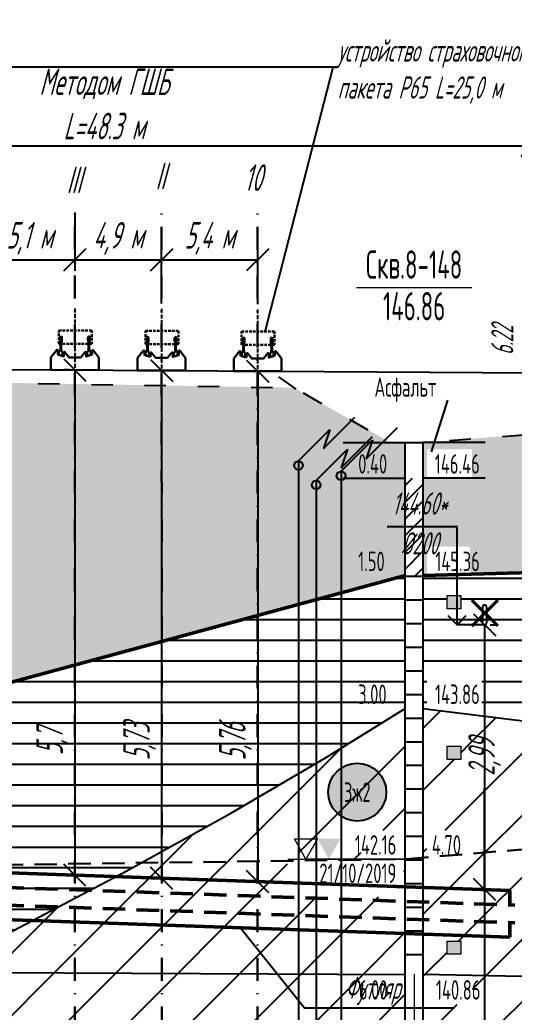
# Model space of a CAD drawing. Header units: metres. Extents: x -34 to 1749, y -3376 to -2956.
# Drawn here: x 1226.1 to 1281.8, y -3164.2 to -3052.2 of the extents above; entities that cross this region are included whole.
import ezdxf
from ezdxf import colors
from ezdxf.entities.mleader import LeaderData, LeaderLine
from ezdxf.enums import TextEntityAlignment as Align
from ezdxf.math import Vec2, Vec3

# ---------------------------------------------------------------- set-up
doc = ezdxf.new("R2010")
doc.units = ezdxf.units.M
doc.header["$LTSCALE"] = 0.2
for name, pattern in [('ACAD_ISO02W100', [15, 12, -3]), ('ACAD_ISO03W100', [30, 12, -18]), ('CONTINUA', [0]), ('DASHDOT', [27, 13, -7, 0, -7]), ('DASHED', [7, 5, -2, 0]), ('HIDDEN2', [4.7625, 3.175, -1.5875]), ('штриховая', [19.05, 12.7, -6.35])]:
    doc.linetypes.add(name, pattern=pattern)
for name, color, linetype in [('PR_RD', 7, 'Continuous'), ('МГТ_Демонтаж сети', 7, 'Continuous'), ('МГТ_ИГ_Геология', 252, 'Continuous'), ('Примыкания', 7, 'Continuous'), ('Проектная земля', 7, 'Continuous'), ('Таблица', 7, 'Continuous'), ('Трубы', 7, 'Continuous'), ('Узлы', 7, 'Continuous'), ('Футляры', 7, 'Continuous'), ('Чёрная земля', 7, 'ACAD_ISO03W100')]:
    doc.layers.add(name, color=color, linetype=linetype)
for name, color, linetype, lineweight in [('МГТ_НВК_В1_СЕТЬ', 160, 'CONTINUA', 60), ('МГТ_НВК_Земля сущ.', 7, 'ACAD_ISO02W100', 25), ('МГТ_НВК_котлованы', 7, 'Continuous', 30), ('МГТ_НВК_рабочий', 171, 'Continuous', 30), ('МГТ_НВК_страх. пакет', 242, 'Continuous', 30)]:
    doc.layers.add(name, color=color, linetype=linetype, lineweight=lineweight)
doc.styles.add('SPDS', font='SPDS', dxfattribs={"width": 0.7, "oblique": 15, "height": 2.5})
doc.styles.get("Standard").update_dxf_attribs({"font": 'SPDS.shx', "width": 0.7, "oblique": 15, "height": 3})
doc.styles.add('Стиль Simplex', font='simplex.shx')
doc.dimstyles.new('ISO-25', dxfattribs={"dimtxt": 2.5, "dimasz": 2.5, "dimexe": 1.25, "dimexo": 0.625, "dimtad": 1, "dimtxsty": 'Standard', "dimcen": 2.5, "dimadec": 0, "dimazin": 0, "dimtfac": 1, "dimtmove": 0, "dimatfit": 3, "dimfxl": 1, "dimarcsym": 0})
pattern_1 = [(225, (-1.154, -2839.8476), (3e-16, -3), [2.1213, -2.1213407]), (315, (-2.654, -2838.3476), (3, 0), [2.1213, -2.1213407]), (45, (-4.154, -2839.8476), (0, 3), [2.1213, -2.1213407]), (135, (-2.654, -2841.3476), (-3, 3e-16), [2.1213, -2.1213407])]
pattern_2 = [(4e-05, (856.2137, -4568.474), (-2e-06, 2.667), [])]
pattern_3 = [(45, (-4.154, -2825.848), (0, 21), [9.8995, -19.79898]), (45, (9.846, -2839.848), (0, 21), [9.8995, -19.79898]), (45, (-4.154, -2839.848), (0, 21), [14.142, -15.55648]), (45, (5.846, -2829.848), (0, 21), [15.556, -14.14248]), (45, (2.846, -2839.848), (0, 21), [19.799, -9.89948]), (45, (-4.154, -2832.848), (0, 21), [19.799, -9.89948])]
pattern_4 = [(0, (-4.244, -2839.8476), (0, 7), [16.33, 0]), (0, (-4.244, -2837.5176), (0, 7), [16.33, 0]), (0, (-4.244, -2835.1776), (0, 7), [16.33, 0])]

# ---------------------------------------------------------------- blocks, each defined once
blk = doc.blocks.new('PR_KV')
at = {"linetype": 'Continuous', "lineweight": 0}
blk.add_hatch(color=252, dxfattribs=at).paths.add_polyline_path([(-0.077, 0.075), (0.077, 0.075), (0.077, -0.075), (-0.077, -0.075)])
at = {"color": 252, "linetype": 'Continuous', "lineweight": 0, "flags": 128}
blk.add_lwpolyline([(-0.077, 0.075), (0.077, 0.075), (0.077, -0.075), (-0.077, -0.075)], close=True, dxfattribs=at)
blk = doc.blocks.new('круг3_-26_2')
at = {"true_color": 0xffffff}
blk.add_hatch(color=7, dxfattribs=at).paths.add_polyline_path([(-0.327, 0, 1), (0.327, 0, 1)])
at = {"color": 7, "lineweight": 25}
blk.add_circle((0, 0), 0.327, dxfattribs=at)
at = {"color": 7, "lineweight": 25, "style": 'Стиль Simplex', "width": 0.590909}
blk.add_text('3ж2', height=0.22, dxfattribs=at).set_placement((0, 0), align=Align.MIDDLE_CENTER)
blk = doc.blocks.new('_ArchTick')
at = {"color": 0, "linetype": 'ByBlock', "const_width": 0.15}
blk.add_lwpolyline([(-0.5, -0.5), (0.5, 0.5)], dxfattribs=at)
blk = doc.blocks.new('*D38')
at = {"layer": 'Defpoints', "color": 0, "transparency": 16777216}
for p in [(1283.92, -3066.39), (1187.32, -3089.34), (1283.92, -3091.99)]:
    blk.add_point(p, dxfattribs=at)
at = {"layer": 'Футляры', "color": 0, "lineweight": -2, "transparency": 16777216}
for p, q in [((1187.32, -3088.72), (1187.32, -3065.14)), ((1283.92, -3091.37), (1283.92, -3065.14)), ((1187.32, -3066.39), (1283.92, -3066.39))]:
    blk.add_line(p, q, dxfattribs=at)
at = {"layer": 'Футляры', "color": 0, "lineweight": -2, "transparency": 16777216, "xscale": 2.5, "yscale": 2.5, "zscale": 2.5, "rotation": 180}
blk.add_blockref('_ArchTick', (1187.32, -3066.39), dxfattribs=at)
at = {"layer": 'Футляры', "color": 0, "lineweight": -2, "transparency": 16777216, "xscale": 2.5, "yscale": 2.5, "zscale": 2.5}
blk.add_blockref('_ArchTick', (1283.92, -3066.39), dxfattribs=at)
at = {"layer": 'Футляры', "color": 0, "lineweight": 30, "transparency": 16777216, "insert": (1235.62, -3061.64), "char_height": 3, "attachment_point": 5}
blk.add_mtext('Методом ГШБ\\PL=48.3 м ', dxfattribs=at)
blk = doc.blocks.new('usl_1')
for p, q in [((2.83, 1.41), (6.36, 4.95)), ((0, 0), (3.54, 3.54)), ((3.54, 3.54), (2.83, 1.41))]:
    blk.add_line(p, q)
blk.add_circle((0, -0.5), 0.5)
blk = doc.blocks.new('Демонтаж_В1')
at = {"layer": 'МГТ_НВК_В1_СЕТЬ', "color": 7, "linetype": 'ByBlock', "lineweight": 40, "ltscale": 0.15}
for points in [[(10858.38, -5529.48), (10858.38, -5533.59)], [(10856.32, -5531.54), (10860.43, -5531.54)]]:
    blk.add_lwpolyline(points, dxfattribs=at)
blk = doc.blocks.new('_OBLIQUE')
at = {"color": 0, "linetype": 'ByBlock', "lineweight": -2}
blk.add_line((0.5, 0.5), (-0.5, -0.5), dxfattribs=at)
blk = doc.blocks.new('*D41')
at = {"layer": 'Defpoints', "color": 0, "transparency": 16777216}
for p in [(1278.51, -3120.43), (1278.51, -3120.43), (1278.51, -3150.31)]:
    blk.add_point(p, dxfattribs=at)
at = {"layer": 'Примыкания', "color": 0, "lineweight": -2, "transparency": 16777216}
for p, q in [((1278.51, -3120.43), (1278.51, -3131.87)), ((1279.13, -3120.43), (1279.76, -3120.43)), ((1278.51, -3150.31), (1278.51, -3138.86)), ((1279.13, -3150.31), (1279.76, -3150.31))]:
    blk.add_line(p, q, dxfattribs=at)
at = {"layer": 'Примыкания', "color": 0, "lineweight": -2, "transparency": 16777216, "xscale": 2.5, "yscale": 2.5, "zscale": 2.5}
for p, rotation in [((1278.51, -3120.43), 90), ((1278.51, -3150.31), 270)]:
    blk.add_blockref('_OBLIQUE', p, dxfattribs=dict(at, rotation=rotation))
at = {"layer": 'Примыкания', "color": 0, "transparency": 16777216, "insert": (1278.51, -3135.37), "char_height": 3, "width": 5.8875, "attachment_point": 5, "rotation": 90}
blk.add_mtext('2,99', dxfattribs=at)
blk = doc.blocks.new('*D64')
at = {"layer": 'Defpoints', "color": 0, "transparency": 16777216}
for p in [(1232.32, -3091.67), (1232.31, -3148.7), (1232.31, -3148.7)]:
    blk.add_point(p, dxfattribs=at)
at = {"layer": 'Примыкания', "color": 0, "lineweight": -2, "transparency": 16777216}
for p, q in [((1231.69, -3091.67), (1231.06, -3091.67)), ((1232.31, -3091.67), (1232.31, -3148.7)), ((1232.94, -3148.7), (1233.56, -3148.7))]:
    blk.add_line(p, q, dxfattribs=at)
at = {"layer": 'Примыкания', "color": 0, "lineweight": -2, "transparency": 16777216, "xscale": 2.5, "yscale": 2.5, "zscale": 2.5}
for p, rotation in [((1232.31, -3091.67), 90), ((1232.31, -3148.7), 270)]:
    blk.add_blockref('_OBLIQUE', p, dxfattribs=dict(at, rotation=rotation))
at = {"layer": 'Примыкания', "color": 0, "transparency": 16777216, "insert": (1229.81, -3133.64), "char_height": 3, "attachment_point": 5, "rotation": 90}
blk.add_mtext('5,7', dxfattribs=at)
blk = doc.blocks.new('*D65')
at = {"layer": 'Defpoints', "color": 0, "transparency": 16777216}
for p in [(1242.12, -3091.73), (1242.09, -3149.04), (1242.09, -3149.04)]:
    blk.add_point(p, dxfattribs=at)
at = {"layer": 'Примыкания', "color": 0, "lineweight": -2, "transparency": 16777216}
for p, q in [((1241.49, -3091.73), (1240.84, -3091.73)), ((1242.09, -3091.73), (1242.09, -3149.04)), ((1242.71, -3149.04), (1243.34, -3149.04))]:
    blk.add_line(p, q, dxfattribs=at)
at = {"layer": 'Примыкания', "color": 0, "lineweight": -2, "transparency": 16777216, "xscale": 2.5, "yscale": 2.5, "zscale": 2.5}
for p, rotation in [((1242.09, -3091.73), 90), ((1242.09, -3149.04), 270)]:
    blk.add_blockref('_OBLIQUE', p, dxfattribs=dict(at, rotation=rotation))
at = {"layer": 'Примыкания', "color": 0, "transparency": 16777216, "insert": (1239.61, -3133.64), "char_height": 3, "attachment_point": 5, "rotation": 90}
blk.add_mtext('5,73', dxfattribs=at)
blk = doc.blocks.new('*D66')
at = {"layer": 'Defpoints', "color": 0, "transparency": 16777216}
for p in [(1252.92, -3091.8), (1252.92, -3149.42), (1252.92, -3149.42)]:
    blk.add_point(p, dxfattribs=at)
at = {"layer": 'Примыкания', "color": 0, "lineweight": -2, "transparency": 16777216}
for p, q in [((1252.92, -3091.8), (1252.92, -3149.42)), ((1253.54, -3091.8), (1254.17, -3091.8)), ((1253.54, -3149.42), (1254.17, -3149.42))]:
    blk.add_line(p, q, dxfattribs=at)
at = {"layer": 'Примыкания', "color": 0, "lineweight": -2, "transparency": 16777216, "xscale": 2.5, "yscale": 2.5, "zscale": 2.5}
for p, rotation in [((1252.92, -3091.8), 90), ((1252.92, -3149.42), 270)]:
    blk.add_blockref('_OBLIQUE', p, dxfattribs=dict(at, rotation=rotation))
at = {"layer": 'Примыкания', "color": 0, "transparency": 16777216, "insert": (1250.41, -3133.64), "char_height": 3, "attachment_point": 5, "rotation": 90}
blk.add_mtext('5,76', dxfattribs=at)
blk = doc.blocks.new('1')
at = {"layer": 'МГТ_НВК_Земля сущ.', "color": 251, "linetype": 'DASHED'}
blk.add_lwpolyline([(546.93, -1637.15), (546.93, -1645.38)], dxfattribs=at)
at = {"layer": 'МГТ_НВК_страх. пакет', "color": 251, "ltscale": 0.5, "extrusion": (0.033937, -0.002565, 0.999421)}
for p, q in [((538.57, -1640.46, 0.02), (538.56, -1640.71, 0.02)), ((538.64, -1640.78, 0.01), (538.59, -1640.76, 0.02)), ((538.76, -1640.29, 0.01), (539.42, -1640.34, -0.01)), ((538.76, -1640.29, 0.01), (539.42, -1640.34, -0.01)), ((539.57, -1640.78, -0.02), (539.59, -1640.51, -0.02)), ((538.83, -1641.58, -0.02), (538.86, -1641.13, 0.02)), ((539.21, -1641.6, -0.04), (539.24, -1641.15, -0.01)), ((537.94, -1642.17, 0), (537.92, -1642.39)), ((537.94, -1642.17, 0), (537.94, -1642.05, 0)), ((538.54, -1641.91, -0.03), (537.99, -1642.01, 0)), ((539.47, -1641.99, -0.05), (539.94, -1642.14, -0.07)), ((539.97, -1642.34, -0.07), (539.95, -1642.52, -0.07)), ((539.97, -1642.32, -0.07), (539.97, -1642.19, -0.07)), ((539.97, -1642.34, -0.07), (539.97, -1642.23, -0.07))]:
    blk.add_line(p, q, dxfattribs=at)
at = {"layer": 'МГТ_НВК_страх. пакет', "color": 251, "ltscale": 0.5, "extrusion": (0.033934, -0.002597, 0.999421)}
for p, q in [((539.07, -1640.31), (539.4, -1640.34, -0.01)), ((539.95, -1642.52, -0.07), (537.92, -1642.39, 0))]:
    blk.add_line(p, q, dxfattribs=at)
at = {"layer": 'МГТ_НВК_страх. пакет', "color": 251, "ltscale": 0.5, "extrusion": (-0.033937, -0.002565, 0.999421)}
for p, q in [((554.29, -1640.78, -0.02), (554.28, -1640.51, -0.02)), ((555.11, -1640.29, 0.01), (554.44, -1640.34, -0.01)), ((555.23, -1640.78, 0.01), (555.28, -1640.76, 0.02)), ((555.29, -1640.46, 0.02), (555.31, -1640.71, 0.02)), ((554.33, -1640.82, -0.02), (554.33, -1640.82, -0.02)), ((554.66, -1641.6, -0.04), (554.63, -1641.15, -0.01)), ((555.03, -1641.58, -0.02), (555, -1641.13, 0.02)), ((553.9, -1642.32, -0.07), (553.89, -1642.19, -0.07)), ((553.9, -1642.34, -0.07), (553.89, -1642.23, -0.07)), ((553.9, -1642.34, -0.07), (553.91, -1642.52, -0.07)), ((553.91, -1642.52, -0.07), (555.94, -1642.39, 0)), ((554.39, -1641.99, -0.05), (553.93, -1642.14, -0.07)), ((555.33, -1641.91, -0.03), (555.87, -1642.01, 0)), ((555.93, -1642.17, 0), (555.92, -1642.05, 0)), ((555.93, -1642.17, 0), (555.94, -1642.39))]:
    blk.add_line(p, q, dxfattribs=at)
at = {"layer": 'МГТ_НВК_страх. пакет', "color": 251, "ltscale": 0.5}
blk.add_line((540.63, -1642.06), (540.63, -1642.56), dxfattribs=at)
at = {"layer": 'МГТ_НВК_страх. пакет', "color": 251, "linetype": 'HIDDEN2', "lineweight": 30, "elevation": 0}
blk.add_lwpolyline([(537.88, -1639.63), (556.38, -1639.63), (556.38, -1641.13), (537.88, -1641.13)], close=True, dxfattribs=at)
at = {"layer": 'МГТ_НВК_страх. пакет', "color": 251, "ltscale": 0.5}
for points in [[(540.63, -1642.56), (537.23, -1642.34), (537.23, -1641.84), (536.73, -1641.84), (533.43, -1642.68)], [(556.63, -1641.85), (557.13, -1641.85), (560.43, -1642.69), (560.43, -1644.1), (533.43, -1644.09), (533.43, -1642.68)], [(541.13, -1642.06), (543.63, -1642.68), (550.23, -1642.68), (552.73, -1642.06), (553.23, -1642.07), (553.23, -1642.57), (556.63, -1642.35), (556.63, -1641.85)], [(540.77, -1642.06), (541.13, -1642.06), (540.63, -1642.06)]]:
    blk.add_lwpolyline(points, dxfattribs=at)
at = {"layer": 'МГТ_НВК_страх. пакет', "color": 251, "ltscale": 0.5, "extrusion": (0.033937, -0.002565, 0.999421)}
for centre, radius, start, end in [((-1595.46, -660.33, 22.5), 0.0417, 90.9982, 170.0388), ((-1595.2, -660.46, 22.5), 0.176, 1.2499, 91.9282), ((-1595.19, -661.13, 22.5), 0.174, 274.638, 2.363), ((-1596.29, -660.26, 22.46), 0.376, 196.1273, 268.5232), ((-1595.86, -660.26, 22.49), 0.365, 271.8259, 341.9758), ((-1596.27, -661.41, 22.47), 0.404, 93.5974, 164.4611), ((-1595.92, -661.47, 22.5), 0.47, 24.5026, 80.5834), ((-1595.45, -661.26, 22.5), 0.0423, 190.6804, 272.757), ((-1596.85, -659.84, 22.47), 0.0547, 8.1282, 82.8423), ((-1596.83, -661.76, 22.47), 0.055, 272.0476, 345.5863)]:
    blk.add_arc(centre, radius, start, end, dxfattribs=at)
at = {"layer": 'МГТ_НВК_страх. пакет', "color": 251, "ltscale": 0.5, "extrusion": (-0.033937, -0.002565, 0.999421)}
for centre, radius, start, end in [((1677.63, 428.99, -14.62), 0.174, 177.637, 265.362), ((1677.64, 429.66, -14.62), 0.176, 88.0718, 178.7501), ((1677.9, 429.79, -14.62), 0.0417, 9.9612, 89.0018), ((1677.89, 428.86, -14.62), 0.0423, 267.243, 349.3196), ((1678.29, 428.74, -14.62), 0.374, 91.3439, 163.5701), ((1678.71, 428.71, -14.65), 0.404, 15.5389, 86.4026), ((1678.3, 429.86, -14.63), 0.365, 198.0242, 268.1741), ((1678.73, 429.87, -14.67), 0.376, 271.4768, 343.8727), ((1679.27, 428.36, -14.65), 0.055, 194.4137, 267.9524), ((1679.28, 430.29, -14.65), 0.0547, 97.1577, 171.8718)]:
    blk.add_arc(centre, radius, start, end, dxfattribs=at)
blk = doc.blocks.new('*D69')
at = {"layer": 'Defpoints', "color": 0, "transparency": 16777216}
for p in [(1222.12, -3073.28), (1232.31, -3073.28), (1232.31, -3079.25)]:
    blk.add_point(p, dxfattribs=at)
at = {"layer": 'Примыкания', "color": 0, "lineweight": -2, "transparency": 16777216}
for p, q in [((1222.12, -3073.9), (1222.12, -3080.5)), ((1232.31, -3073.91), (1232.31, -3080.5)), ((1222.12, -3079.25), (1232.31, -3079.25))]:
    blk.add_line(p, q, dxfattribs=at)
at = {"layer": 'Примыкания', "color": 0, "lineweight": -2, "transparency": 16777216, "xscale": 2.5, "yscale": 2.5, "zscale": 2.5, "rotation": 180}
blk.add_blockref('_OBLIQUE', (1222.12, -3079.25), dxfattribs=at)
at = {"layer": 'Примыкания', "color": 0, "lineweight": -2, "transparency": 16777216, "xscale": 2.5, "yscale": 2.5, "zscale": 2.5}
blk.add_blockref('_OBLIQUE', (1232.31, -3079.25), dxfattribs=at)
at = {"layer": 'Примыкания', "color": 0, "transparency": 16777216, "insert": (1227.22, -3076.82), "char_height": 3, "attachment_point": 5}
blk.add_mtext('5,1 м', dxfattribs=at)
blk = doc.blocks.new('*D70')
at = {"layer": 'Defpoints', "color": 0, "transparency": 16777216}
for p in [(1232.31, -3073.28), (1242.09, -3079.25), (1242.09, -3084.79)]:
    blk.add_point(p, dxfattribs=at)
at = {"layer": 'Примыкания', "color": 0, "lineweight": -2, "transparency": 16777216}
for p, q in [((1232.31, -3073.91), (1232.31, -3080.5)), ((1242.09, -3084.16), (1242.09, -3078)), ((1232.31, -3079.25), (1242.09, -3079.25))]:
    blk.add_line(p, q, dxfattribs=at)
at = {"layer": 'Примыкания', "color": 0, "lineweight": -2, "transparency": 16777216, "xscale": 2.5, "yscale": 2.5, "zscale": 2.5, "rotation": 180}
blk.add_blockref('_OBLIQUE', (1232.31, -3079.25), dxfattribs=at)
at = {"layer": 'Примыкания', "color": 0, "lineweight": -2, "transparency": 16777216, "xscale": 2.5, "yscale": 2.5, "zscale": 2.5}
blk.add_blockref('_OBLIQUE', (1242.09, -3079.25), dxfattribs=at)
at = {"layer": 'Примыкания', "color": 0, "transparency": 16777216, "insert": (1237.2, -3076.82), "char_height": 3, "attachment_point": 5}
blk.add_mtext('4,9 м', dxfattribs=at)
blk = doc.blocks.new('*D71')
at = {"layer": 'Defpoints', "color": 0, "transparency": 16777216}
for p in [(1252.92, -3079.25), (1242.09, -3084.79), (1252.92, -3084.85)]:
    blk.add_point(p, dxfattribs=at)
at = {"layer": 'Примыкания', "color": 0, "lineweight": -2, "transparency": 16777216}
for p, q in [((1242.09, -3084.16), (1242.09, -3078)), ((1252.92, -3084.23), (1252.92, -3078)), ((1242.09, -3079.25), (1252.92, -3079.25))]:
    blk.add_line(p, q, dxfattribs=at)
at = {"layer": 'Примыкания', "color": 0, "lineweight": -2, "transparency": 16777216, "xscale": 2.5, "yscale": 2.5, "zscale": 2.5, "rotation": 180}
blk.add_blockref('_OBLIQUE', (1242.09, -3079.25), dxfattribs=at)
at = {"layer": 'Примыкания', "color": 0, "lineweight": -2, "transparency": 16777216, "xscale": 2.5, "yscale": 2.5, "zscale": 2.5}
blk.add_blockref('_OBLIQUE', (1252.92, -3079.25), dxfattribs=at)
at = {"layer": 'Примыкания', "color": 0, "transparency": 16777216, "insert": (1247.5, -3076.82), "char_height": 3, "attachment_point": 5}
blk.add_mtext('5,4 м', dxfattribs=at)
blk = doc.blocks.new('_None')

msp = doc.modelspace()

# ---------------------------------------------------------------- hatches: boundary and pattern name
at = {"layer": 'МГТ_ИГ_Геология'}
h = msp.add_hatch(dxfattribs=at)
h.set_pattern_fill('GR24', color=256, scale=10, style=0, pattern_type=2)
h.set_pattern_definition(pattern_1)
h.paths.add_polyline_path([(1269.558, -3099.874), (1267.93, -3099.874), (1257.264, -3093.811), (1256.493, -3093.663), (1233.421, -3093.269), (1213.953, -3092.957), (1208.337, -3092.826), (1207.68, -3092.671), (1195.604, -3091.422), (1188.252, -3095.485), (1187.318, -3095.595), (1185.31, -3095.832), (1179.102, -3095.954), (1174.596, -3096.055), (1172.574, -3095.79), (1142.861, -3094.781), (1142.208, -3094.901), (1140.585, -3094.85), (1120.595, -3094.332), (1117.683, -3094.253), (1094.517, -3093.231), (1093.7, -3093.208), (1090.817, -3093.033), (1063.074, -3092.657), (1063.028, -3092.652), (1063.023, -3092.652), (1062.995, -3092.65), (1055.675, -3092), (1053.279, -3091.787), (1047.388, -3088.884), (1041.216, -3086.317), (989.223, -3085.661), (986.686, -3085.922), (986.686, -3102.963), (1018.486, -3104.165), (1035.591, -3107.832), (1054.469, -3111.707), (1074.548, -3115.621), (1095.254, -3119.407), (1116.014, -3122.898), (1136.253, -3125.926), (1155.398, -3128.322), (1172.875, -3129.921), (1217.155, -3129.087), (1269.558, -3114.874)])
h.paths.add_polyline_path([(1162.035, -3113.484, -1), (1155.489, -3113.484, -1)], flags=16)
h.paths.add_polyline_path([(990.905, -3097.519), (989.475, -3097.519), (990.175, -3096.089)], flags=16)
h.paths.add_polyline_path([(1156.695, -3115.134), (1160.829, -3115.134), (1160.829, -3111.834), (1156.695, -3111.834)], flags=8)
h.paths.add_polyline_path([(1168.466, -3116.616), (1173.361, -3116.616), (1173.361, -3110.616), (1168.466, -3110.616)], flags=24)
h.paths.add_polyline_path([(1261.88, -3114.924), (1269.108, -3114.924), (1269.108, -3111.624), (1261.88, -3111.624)], flags=24)
h.paths.add_polyline_path([(1261.88, -3103.924), (1269.108, -3103.924), (1269.108, -3100.624), (1261.88, -3100.624)], flags=24)
h.paths.add_polyline_path([(987.136, -3103.075), (991.951, -3103.075), (991.951, -3099.775), (987.136, -3099.775)], flags=25)
h.paths.add_polyline_path([(987.136, -3086.475), (992.26, -3086.475), (992.26, -3083.175), (987.136, -3083.175)], flags=9)
h.paths.add_polyline_path([(1157.891, -3120.931), (1171.334, -3120.931), (1171.334, -3126.226), (1157.891, -3126.226)], flags=16)
h.paths.add_polyline_path([(1160.093, -3125.327), (1167.643, -3125.327), (1168.688, -3121.426), (1161.138, -3121.426)], flags=8)
h = msp.add_hatch(dxfattribs=at)
h.set_pattern_fill('GR24', color=256, scale=10, style=0, pattern_type=2)
h.set_pattern_definition(pattern_1)
h.paths.add_polyline_path([(1359.609, -3096.308), (1353.343, -3095.237), (1334.853, -3093.895), (1332.063, -3093.672), (1327.131, -3094.012), (1319.763, -3095.25), (1307.284, -3096.141), (1298.089, -3097.301), (1295.055, -3097.825), (1293.331, -3098.165), (1290.867, -3098.222), (1288.08, -3098.554), (1271.558, -3099.864), (1271.558, -3114.874), (1359.609, -3112.479)])
edge = h.paths.add_edge_path(flags=16)
edge.add_arc((1318.652, -3102.499), 3.273, 0, 360)
h.paths.add_polyline_path([(1410.12, -3092.879), (1404.581, -3092.879), (1400.478, -3093.508), (1383.849, -3096.564), (1379.03, -3098.238), (1367.488, -3097.655), (1366.457, -3097.479), (1361.609, -3097.479), (1361.609, -3112.479), (1410.12, -3103.879)])
edge = h.paths.add_edge_path(flags=16)
edge.add_arc((1382.474, -3102.282), 0.66, 0, 360)
h.paths.add_polyline_path([(1365.828, -3106.973), (1364.398, -3106.973), (1365.098, -3105.543)], flags=16)
h.paths.add_polyline_path([(1474.564, -3098.98), (1474.564, -3088.98), (1474.12, -3088.98), (1466.691, -3089.349), (1458.962, -3090.242), (1457.843, -3090.66), (1452.908, -3091.741), (1452.609, -3092.691), (1440.827, -3091.946), (1431.164, -3091.829), (1426.402, -3091.795), (1421.12, -3092.01), (1418.769, -3092.107), (1418.162, -3091.879), (1412.12, -3091.879), (1412.12, -3103.879), (1424.943, -3104.721)])
edge = h.paths.add_edge_path(flags=16)
edge.add_arc((1439.805, -3097.649), 0.724, 0, 360)
h.paths.add_polyline_path([(1416.34, -3099.373), (1414.91, -3099.373), (1415.61, -3097.943)], flags=16)
h.paths.add_polyline_path([(1324.168, -3105.481), (1329.063, -3105.481), (1329.063, -3099.481), (1324.168, -3099.481)], flags=16)
h.paths.add_polyline_path([(1352.055, -3112.529), (1359.159, -3112.529), (1359.159, -3109.229), (1352.055, -3109.229)], flags=16)
h.paths.add_polyline_path([(1351.807, -3097.529), (1359.159, -3097.529), (1359.159, -3094.229), (1351.807, -3094.229)], flags=16)
h.paths.add_polyline_path([(1272.008, -3114.924), (1276.823, -3114.924), (1276.823, -3111.624), (1272.008, -3111.624)])
h.paths.add_polyline_path([(1272.008, -3103.924), (1277.07, -3103.924), (1277.07, -3100.624), (1272.008, -3100.624)], flags=16)
h.paths.add_polyline_path([(1402.318, -3103.929), (1408.607, -3103.929), (1408.607, -3100.629), (1402.318, -3100.629)], flags=16)
h.paths.add_polyline_path([(1362.059, -3112.529), (1366.874, -3112.529), (1366.874, -3109.229), (1362.059, -3109.229)])
h.paths.add_polyline_path([(1437.739, -3099.299), (1437.739, -3095.999)], flags=16)
h.paths.add_polyline_path([(1446.871, -3101.649), (1451.766, -3101.649), (1451.766, -3095.649), (1446.871, -3095.649)], flags=16)
h.paths.add_polyline_path([(1466.823, -3099.03), (1471.776, -3099.03), (1471.776, -3095.73), (1466.823, -3095.73)], flags=16)
h.paths.add_polyline_path([(1466.823, -3090.03), (1474.114, -3090.03), (1474.114, -3086.73), (1466.823, -3086.73)])
h.paths.add_polyline_path([(1412.57, -3103.929), (1417.385, -3103.929), (1417.385, -3100.629), (1412.57, -3100.629)], flags=17)
h.paths.add_polyline_path([(1412.57, -3092.929), (1417.385, -3092.929), (1417.385, -3089.629), (1412.57, -3089.629)], flags=16)
h.paths.add_polyline_path([(1336.002, -3100.956), (1349.444, -3100.956), (1349.444, -3106.25), (1336.002, -3106.25)], flags=16)
h.paths.add_polyline_path([(1338.203, -3105.352), (1339.249, -3101.451)], flags=0)
h = msp.add_hatch(dxfattribs=at)
h.set_pattern_fill('CONSIST', color=256, scale=0.42, style=0, pattern_type=2)
h.set_pattern_definition([(45, (856.2137, -4568.474), (-0.9429269, 0.9429269), [])])
h.paths.add_polyline_path([(1269.558, -3103.874), (1271.558, -3103.874), (1271.558, -3114.874), (1269.558, -3114.874)])
h = msp.add_hatch(dxfattribs=at)
h.set_pattern_fill('GR07', color=256, scale=10, style=0, pattern_type=2)
h.set_pattern_definition(pattern_4)
edge = h.paths.add_edge_path()
edge.add_line((1474.564, -3107.98), (1461.707, -3107.135))
edge.add_arc((1460.579, -3104.063), 3.273, 242.33057, 290.15457, ccw=False)
edge.add_line((1459.059, -3106.961), (1412.12, -3103.879))
edge.add_line((1412.12, -3103.879), (1412.12, -3135.879))
edge.add_line((1412.12, -3135.879), (1420.444, -3135.83))
edge.add_line((1420.444, -3135.83), (1427.156, -3135.76))
edge.add_line((1427.156, -3135.76), (1432.988, -3135.634))
edge.add_line((1432.988, -3135.634), (1438.672, -3135.419))
edge.add_line((1438.672, -3135.419), (1444.94, -3135.08))
edge.add_line((1444.94, -3135.08), (1452.524, -3134.583))
edge.add_line((1452.524, -3134.583), (1462.154, -3133.894))
edge.add_line((1462.154, -3133.894), (1474.564, -3132.98))
edge.add_line((1474.564, -3132.98), (1474.564, -3107.98))
edge = h.paths.add_edge_path(flags=16)
edge.add_arc((1449.319, -3121.034), 0.214, 0, 360)
h.paths.add_polyline_path([(1416.39, -3130.129), (1416.39, -3131.629), (1414.85, -3131.629), (1414.85, -3130.129)], flags=16)
h.paths.add_polyline_path([(1416.39, -3115.629), (1414.85, -3115.629), (1414.85, -3114.129), (1416.39, -3114.129)], flags=16)
h.paths.add_polyline_path([(1410.12, -3103.879), (1361.609, -3112.479), (1361.609, -3139.479), (1370.446, -3139.025), (1377.354, -3138.656), (1382.901, -3138.33), (1387.656, -3138.006), (1392.187, -3137.641), (1397.062, -3137.193), (1402.85, -3136.62), (1410.12, -3135.879)])
edge = h.paths.add_edge_path(flags=16)
edge.add_arc((1385.741, -3122.518), 0.602, 0, 360)
h.paths.add_polyline_path([(1365.879, -3120.229), (1364.339, -3120.229), (1364.339, -3118.729), (1365.879, -3118.729)], flags=16)
h.paths.add_polyline_path([(1359.609, -3112.479), (1271.558, -3114.874), (1271.558, -3129.874), (1286.164, -3131.677), (1299.088, -3133.257), (1310.657, -3134.64), (1321.197, -3135.85), (1331.036, -3136.914), (1340.5, -3137.857), (1347.867, -3138.519), (1347.109, -3137.179), (1349.709, -3137.179), (1348.899, -3138.612), (1349.915, -3138.703), (1359.609, -3139.479), (1359.609, -3139.479)])
edge = h.paths.add_edge_path(flags=16)
edge.add_arc((1323.826, -3127.217), 3.273, 0, 360)
h.paths.add_polyline_path([(1275.828, -3118.624), (1274.288, -3118.624), (1274.288, -3117.124), (1275.828, -3117.124)], flags=16)
h.paths.add_polyline_path([(1466.823, -3133.03), (1474.114, -3133.03), (1474.114, -3129.73), (1466.823, -3129.73)], flags=16)
h.paths.add_polyline_path([(1412.57, -3135.929), (1417.987, -3135.929), (1417.987, -3132.629), (1412.57, -3132.629)])
h.paths.add_polyline_path([(1396.335, -3140.15), (1409.958, -3140.15), (1409.958, -3135.121), (1396.335, -3135.121)])
h.paths.add_polyline_path([(1402.318, -3135.929), (1409.67, -3135.929), (1409.67, -3132.629), (1402.318, -3132.629)], flags=16)
h.paths.add_polyline_path([(1362.059, -3112.529), (1366.874, -3112.529), (1366.874, -3109.229), (1362.059, -3109.229)], flags=16)
h.paths.add_polyline_path([(1362.059, -3139.529), (1367.121, -3139.529), (1367.121, -3136.229), (1362.059, -3136.229)])
h.paths.add_polyline_path([(1321.79, -3128.867), (1325.861, -3128.867), (1325.861, -3125.567), (1321.79, -3125.567)], flags=0)
h.paths.add_polyline_path([(1351.807, -3139.529), (1359.159, -3139.529), (1359.159, -3136.229), (1351.807, -3136.229)])
h.paths.add_polyline_path([(1272.008, -3129.924), (1278.198, -3129.924), (1278.198, -3126.624), (1272.008, -3126.624)], flags=16)
h.paths.add_polyline_path([(1381.036, -3124.475), (1394.478, -3124.475), (1394.478, -3129.769), (1381.036, -3129.769)], flags=16)
h.paths.add_polyline_path([(1383.199, -3128.822), (1390.879, -3128.822), (1391.911, -3124.97), (1384.231, -3124.97)], flags=8)
h = msp.add_hatch(dxfattribs=at)
h.set_pattern_fill('GR07', color=256, scale=10, style=0, pattern_type=2)
h.set_pattern_definition(pattern_4)
h.paths.add_polyline_path([(1225.374, -3154.921), (1238.11, -3148.246), (1249.955, -3141.674), (1260.555, -3135.464), (1269.558, -3129.874), (1269.558, -3114.874), (1172.574, -3141.179), (1109.599, -3134.989), (1073.232, -3136.497), (1070.092, -3141.358), (1067.017, -3146.127), (1063.738, -3150.721), (1059.983, -3155.055), (1055.479, -3159.047), (1049.956, -3162.611), (1043.142, -3165.665), (1034.765, -3168.126), (1172.576, -3177.475), (1185.347, -3172.976), (1198.639, -3167.545), (1212.1, -3161.44)])
h.paths.add_polyline_path([(1163.214, -3158.397, -1), (1156.668, -3158.397, -1)], flags=16)
h.paths.add_polyline_path([(1157.906, -3160.047), (1161.977, -3160.047), (1161.977, -3156.747), (1157.906, -3156.747)], flags=8)
h.paths.add_polyline_path([(1171.411, -3160.619), (1176.078, -3160.619), (1176.078, -3154.619), (1171.411, -3154.619)], flags=24)
h.paths.add_polyline_path([(1261.88, -3129.924), (1269.108, -3129.924), (1269.108, -3126.624), (1261.88, -3126.624)], flags=24)
h.paths.add_polyline_path([(1134.1, -3156.663), (1147.542, -3156.663), (1147.542, -3161.958), (1134.1, -3161.958)], flags=16)
h.paths.add_polyline_path([(1136.263, -3161.01), (1143.943, -3161.01), (1144.975, -3157.158), (1137.295, -3157.158)], flags=8)
h = msp.add_hatch(dxfattribs=at)
h.set_pattern_fill('CONSIST', color=256, scale=0.84, angle=-44.99996, style=0, pattern_type=2)
h.set_pattern_definition(pattern_2)
h.paths.add_polyline_path([(1269.558, -3114.874), (1271.558, -3114.874), (1271.558, -3129.874), (1269.558, -3129.874)])
h = msp.add_hatch(dxfattribs=at)
h.set_pattern_fill('GR38', color=256, scale=10, style=0, pattern_type=2)
h.set_pattern_definition(pattern_3)
h.paths.add_polyline_path([(1314.195, -3144.841), (1306.956, -3140.471), (1300.404, -3136.359), (1294.569, -3132.705), (1286.164, -3131.677), (1271.558, -3129.874), (1271.558, -3159.874), (1352.05, -3161.535), (1349.399, -3160.853), (1339.722, -3157.474), (1330.608, -3153.545), (1322.089, -3149.266)])
edge = h.paths.add_edge_path(flags=16)
edge.add_arc((1297.368, -3149.189), 0.271, 0, 360)
h.paths.add_polyline_path([(1275.828, -3156.124), (1275.828, -3157.624), (1274.288, -3157.624), (1274.288, -3156.124)], flags=16)
h.paths.add_polyline_path([(1275.828, -3135.624), (1274.288, -3135.624), (1274.288, -3134.124), (1275.828, -3134.124)], flags=16)
h.paths.add_polyline_path([(1269.558, -3129.874), (1260.555, -3135.464), (1249.955, -3141.674), (1238.11, -3148.246), (1225.374, -3154.921), (1215.661, -3159.691), (1269.558, -3159.953)])
edge = h.paths.add_edge_path(flags=16)
edge.add_arc((1246.539, -3150.763), 0.373, 0, 360)
h.paths.add_polyline_path([(1272.008, -3146.924), (1277.07, -3146.924), (1277.07, -3143.624), (1272.008, -3143.624)], flags=16)
h.paths.add_polyline_path([(1256.268, -3151.145), (1269.396, -3151.145), (1269.396, -3146.117), (1256.268, -3146.117)], flags=16)
h.paths.add_polyline_path([(1262.127, -3146.924), (1269.108, -3146.924), (1269.108, -3143.624), (1262.127, -3143.624)], flags=16)
h.paths.add_polyline_path([(1283.376, -3151.648), (1296.818, -3151.648), (1296.818, -3156.942), (1283.376, -3156.942)], flags=16)
h.paths.add_polyline_path([(1285.55, -3156.098), (1293.163, -3156.098), (1294.223, -3152.143), (1286.61, -3152.143)], flags=8)
h = msp.add_hatch(dxfattribs=at)
h.set_pattern_fill('CONSIST', color=256, scale=0.84, angle=-44.99996, style=0, pattern_type=2)
h.set_pattern_definition(pattern_2)
h.paths.add_polyline_path([(1269.558, -3129.874), (1271.558, -3129.874), (1271.558, -3159.874), (1269.558, -3159.874)])
at = {"layer": 'МГТ_ИГ_Геология', "true_color": 0x0000ff}
msp.add_hatch(color=5, dxfattribs=at).paths.add_polyline_path([(1260.958, -3146.874), (1259.658, -3144.574), (1262.258, -3144.574)])
at = {"layer": 'МГТ_ИГ_Геология'}
h = msp.add_hatch(dxfattribs=at)
h.set_pattern_fill('GR38', color=256, scale=10, style=0, pattern_type=2)
h.set_pattern_definition(pattern_3)
h.paths.add_polyline_path([(1269.558, -3159.953), (1215.661, -3159.691), (1212.1, -3161.44), (1198.639, -3167.545), (1185.347, -3172.976), (1172.576, -3177.475), (1018.49, -3167.021), (986.686, -3166.056), (986.686, -3197.363), (986.973, -3197.308), (987.017, -3197.285), (986.686, -3197.365), (986.686, -3197.963), (986.935, -3197.916), (987.017, -3197.875), (986.686, -3197.967), (986.686, -3198.933), (1213.139, -3200.635), (1243.488, -3197.661, -0.5450264), (1248.975, -3197.27), (1269.558, -3195.874)])
h.paths.add_polyline_path([(1086.348, -3186.233, -1), (1092.894, -3186.233, -1)], flags=16)
h.paths.add_polyline_path([(1235.854, -3180.18, -1), (1242.4, -3180.18, -1)], flags=16)
h.paths.add_polyline_path([(990.956, -3182.775), (989.416, -3182.775), (989.416, -3181.275), (990.956, -3181.275)], flags=16)
h.paths.add_polyline_path([(1087.338, -3187.883), (1091.904, -3187.883), (1091.904, -3184.583), (1087.338, -3184.583)], flags=8)
h.paths.add_polyline_path([(1236.843, -3181.83), (1241.41, -3181.83), (1241.41, -3178.53), (1236.843, -3178.53)], flags=8)
h.paths.add_polyline_path([(1261.88, -3195.924), (1269.108, -3195.924), (1269.108, -3192.624), (1261.88, -3192.624)], flags=24)
h.paths.add_polyline_path([(1261.958, -3163.292), (1269.187, -3163.292), (1269.187, -3159.992), (1261.958, -3159.992)], flags=24)
h.paths.add_polyline_path([(1116.887, -3184.853), (1130.329, -3184.853), (1130.329, -3190.148), (1116.887, -3190.148)], flags=16)
h.paths.add_polyline_path([(1119.089, -3189.249), (1126.683, -3189.249), (1127.728, -3185.348), (1120.134, -3185.348)], flags=8)
h = msp.add_hatch(dxfattribs=at)
h.set_pattern_fill('GR38', color=256, scale=10, style=0, pattern_type=2)
h.set_pattern_definition(pattern_3)
h.paths.add_polyline_path([(1402.775, -3190.826), (1396.133, -3187.201), (1390.024, -3183.184), (1384.281, -3178.954), (1378.736, -3174.689), (1373.222, -3170.569), (1367.569, -3166.773), (1361.609, -3163.479), (1361.609, -3196.586), (1410.12, -3201.772), (1410.12, -3193.879)])
edge = h.paths.add_edge_path(flags=16)
edge.add_arc((1378.059, -3188.479), 0.642, 0, 360)
h.paths.add_polyline_path([(1365.879, -3183.229), (1364.339, -3183.229), (1364.339, -3181.729), (1365.879, -3181.729)], flags=16)
h.paths.add_polyline_path([(1359.609, -3163.479), (1352.05, -3161.535), (1271.558, -3159.874), (1271.558, -3195.874), (1288.392, -3196.993), (1309.546, -3199.114), (1359.609, -3196.531)])
edge = h.paths.add_edge_path(flags=16)
edge.add_arc((1320.073, -3181.974), 3.273, 0, 360)
h.paths.add_polyline_path([(1275.828, -3178.624), (1274.288, -3178.624), (1274.288, -3177.124), (1275.828, -3177.124)], flags=16)
h.paths.add_polyline_path([(1275.828, -3191.124), (1275.828, -3192.624), (1274.288, -3192.624), (1274.288, -3191.124)], flags=16)
h.paths.add_polyline_path([(1317.79, -3183.624), (1322.356, -3183.624), (1322.356, -3180.324), (1317.79, -3180.324)], flags=0)
h.paths.add_polyline_path([(1351.807, -3165.945), (1359.159, -3165.945), (1359.159, -3162.645), (1351.807, -3162.645)], flags=16)
h.paths.add_polyline_path([(1272.008, -3195.924), (1277.07, -3195.924), (1277.07, -3192.624), (1272.008, -3192.624)], flags=17)
h.paths.add_polyline_path([(1272.087, -3163.292), (1277.149, -3163.292), (1277.149, -3159.992), (1272.087, -3159.992)], flags=16)
h.paths.add_polyline_path([(1380.272, -3190.852), (1393.714, -3190.852), (1393.714, -3196.147), (1380.272, -3196.147)], flags=16)
h.paths.add_polyline_path([(1382.473, -3195.248), (1390.067, -3195.248), (1391.112, -3191.347), (1383.519, -3191.347)], flags=8)
h.paths.add_polyline_path([(1291.272, -3179.836), (1304.714, -3179.836), (1304.714, -3185.131), (1291.272, -3185.131)], flags=16)
h.paths.add_polyline_path([(1293.474, -3184.232), (1301.067, -3184.232), (1302.113, -3180.331), (1294.519, -3180.331)], flags=8)

# ---------------------------------------------------------------- linework, layer by layer
at = {"layer": 'МГТ_ИГ_Геология', "linetype": 'Continuous', "lineweight": 0}
for p, q in [((1264.058, -3082.374), (1277.058, -3082.374)), ((1270.558, -3159.874), (1270.558, -3195.874))]:
    msp.add_line(p, q, dxfattribs=at)
at = {"layer": 'МГТ_ИГ_Геология', "linetype": 'Continuous', "lineweight": 25}
for p, q in [((1262.558, -3099.874), (1269.558, -3099.874)), ((1278.558, -3099.874), (1271.558, -3099.874)), ((1262.558, -3103.874), (1269.558, -3103.874)), ((1278.558, -3103.874), (1271.558, -3103.874)), ((1271.558, -3159.874), (1352.05, -3161.535))]:
    msp.add_line(p, q, dxfattribs=at)
at = {"layer": 'МГТ_ИГ_Геология', "lineweight": 25, "flags": 128}
msp.add_lwpolyline([(1272.521, -3100.911), (1274.358, -3095.069)], dxfattribs=at)
at = {"layer": 'МГТ_ИГ_Геология', "linetype": 'Continuous', "lineweight": 25}
msp.add_lwpolyline([(1269.558, -3099.874), (1271.558, -3099.874), (1271.558, -3201.074), (1269.558, -3201.074), (1269.558, -3099.874), (1269.558, -3099.874)], close=True, dxfattribs=at)
at = {"layer": 'МГТ_ИГ_Геология', "linetype": 'Continuous', "lineweight": 50, "flags": 128}
for points in [[(1271.558, -3114.874), (1359.609, -3112.479)], [(986.686, -3126.025), (1018.486, -3126.035), (1172.574, -3141.179), (1269.558, -3114.874)]]:
    msp.add_lwpolyline(points, dxfattribs=at)
at = {"layer": 'МГТ_ИГ_Геология', "linetype": 'Continuous', "lineweight": 25, "flags": 128}
for points in [[(1172.574, -3177.476), (1185.347, -3172.976), (1198.639, -3167.545), (1212.1, -3161.44), (1225.374, -3154.921), (1238.11, -3148.246), (1249.955, -3141.674), (1260.555, -3135.464), (1269.558, -3129.874)], [(1271.558, -3129.874), (1286.164, -3131.677), (1299.088, -3133.257), (1310.657, -3134.64), (1321.197, -3135.85), (1331.036, -3136.914), (1340.5, -3137.857), (1349.915, -3138.703), (1359.609, -3139.479)], [(1269.558, -3159.953), (1215.661, -3159.691)]]:
    msp.add_lwpolyline(points, dxfattribs=at)
at = {"layer": 'МГТ_ИГ_Геология', "color": 5, "linetype": 'штриховая', "lineweight": 30, "flags": 128}
msp.add_lwpolyline([(858.507, -3142.214), (984.686, -3138.025), (986.686, -3138.025), (1126.195, -3144.703), (1187.318, -3148.072), (1269.558, -3146.874), (1359.609, -3139.479), (1410.12, -3135.879), (1474.564, -3150.98)], dxfattribs=at)
at = {"layer": 'МГТ_ИГ_Геология', "color": 5, "linetype": 'Continuous', "lineweight": 0, "true_color": 0x0000ff, "flags": 128}
msp.add_lwpolyline([(1256.308, -3146.874), (1269.558, -3146.874), (1258.358, -3146.874), (1257.058, -3144.574), (1259.658, -3144.574), (1258.358, -3146.874)], dxfattribs=at)
at = {"layer": 'МГТ_НВК_котлованы', "linetype": 'DASHDOT', "lineweight": 30, "flags": 128}
for points in [[(1232.319, -3204.62), (1232.319, -3073.4)], [(1242.119, -3204.62), (1242.089, -3073.353)], [(1252.919, -3204.62), (1252.919, -3073.355)]]:
    msp.add_lwpolyline(points, dxfattribs=at)
at = {"layer": 'Примыкания'}
for p, q in [((1278.287, -3118.429), (1278.287, -3120.205)), ((1278.731, -3118.429), (1278.731, -3120.205)), ((1278.509, -3120.427), (1278.509, -3226.467))]:
    msp.add_line(p, q, dxfattribs=at)
at = {"layer": 'Примыкания', "color": 0, "flags": 128}
for points in [[(1278.513, -3120.427), (1275.409, -3120.427), (1275.409, -3109.392), (1267.521, -3109.392)], [(1276.409, -3119.427), (1275.409, -3120.427), (1274.409, -3119.427)]]:
    msp.add_lwpolyline(points, dxfattribs=at)
at = {"layer": 'Примыкания'}
for centre, start, end in [((1278.509, -3118.429), 0, 180), ((1278.509, -3120.205), 180, 0)]:
    msp.add_arc(centre, 0.222, start, end, dxfattribs=at)
at = {"layer": 'Проектная земля', "flags": 128}
msp.add_lwpolyline([(1187.319, -3089.341), (1194.917, -3091.436), (1349.725, -3092.407), (1383.276, -3094.6), (1383.85, -3094.63)], dxfattribs=at)
at = {"layer": 'Трубы', "linetype": 'штриховая', "lineweight": 50, "flags": 128}
for points in [[(1189.766, -3148.853), (1281.919, -3152.078)], [(1189.765, -3150.853), (1281.919, -3154.078)]]:
    msp.add_lwpolyline(points, dxfattribs=at)
at = {"layer": 'Узлы'}
for p, q in [((1257.519, -3101.944), (1257.519, -3226.467)), ((1262.319, -3103.111), (1262.319, -3226.467)), ((1259.519, -3104.141), (1259.519, -3226.467))]:
    msp.add_line(p, q, dxfattribs=at)
at = {"layer": 'Футляры', "lineweight": 50, "flags": 128}
for points in [[(1189.764, -3152.476), (1189.767, -3147.203), (1281.35, -3150.42)], [(1281.35, -3150.42), (1281.35, -3152.058)], [(1189.764, -3152.477), (1281.35, -3155.682)], [(1281.35, -3154.058), (1281.35, -3155.682)]]:
    msp.add_lwpolyline(points, dxfattribs=at)
at = {"layer": 'Футляры', "color": 0, "flags": 128}
msp.add_lwpolyline([(1250.972, -3154.617), (1258.194, -3163.656), (1275.113, -3163.656)], dxfattribs=at)
at = {"layer": 'Чёрная земля', "flags": 128}
for points in [[(1187.319, -3095.61), (1188.252, -3095.5), (1195.604, -3091.436), (1207.68, -3092.686), (1208.338, -3092.841), (1213.953, -3092.972), (1233.422, -3093.284), (1256.493, -3093.678), (1257.264, -3093.826), (1267.859, -3099.848), (1271.297, -3099.9), (1288.081, -3098.569), (1290.868, -3098.237), (1293.332, -3098.18), (1295.056, -3097.84), (1298.089, -3097.316), (1307.284, -3096.156), (1319.763, -3095.265), (1327.131, -3094.026), (1332.064, -3093.687), (1334.854, -3093.909), (1353.343, -3095.251), (1367.489, -3097.67), (1379.031, -3098.253), (1383.85, -3096.579)], [(1257.264, -3093.826), (1254.35, -3091.809)]]:
    msp.add_lwpolyline(points, dxfattribs=at)

# ---------------------------------------------------------------- block references
at = {"layer": 'PR_RD'}
for p in [(1257.524, -3101.944), (1262.327, -3103.111), (1259.519, -3104.141)]:
    msp.add_blockref('usl_1', p, dxfattribs=at)
at = {"layer": 'МГТ_Демонтаж сети', "color": 7, "linetype": 'ByBlock', "rotation": 45}
msp.add_blockref('Демонтаж_В1', (-10310.893, -6885.76), dxfattribs=at)
at = {"layer": 'МГТ_ИГ_Геология', "xscale": 10, "yscale": 10, "zscale": 10}
for name, p in [('PR_KV', (1275.058, -3117.874)), ('PR_KV', (1275.058, -3134.874)), ('круг3_-26_2', (1264.151, -3139.324)), ('PR_KV', (1275.058, -3156.874))]:
    msp.add_blockref(name, p, dxfattribs=at)
at = {"layer": 'МГТ_НВК_рабочий', "xscale": 0.2}
for p in [(1122.928, -1447.575), (1132.702, -1447.637), (1143.532, -1447.705)]:
    msp.add_blockref('1', p, dxfattribs=at)

# ---------------------------------------------------------------- texts
at = {"layer": 'МГТ_ИГ_Геология', "lineweight": 25, "style": 'Стиль Simplex', "width": 0.5625}
msp.add_text('Скв.8-148', height=3.2, dxfattribs=at).set_placement((1270.558, -3081.374), align=Align.CENTER)
msp.add_text('146.86', height=3.2, dxfattribs=at).set_placement((1270.558, -3082.874), align=Align.TOP_CENTER)
at = {"layer": 'МГТ_ИГ_Геология', "lineweight": 25, "style": 'Стиль Simplex', "width": 0.590909}
for s, p in [('Асфальт', (1266.091, -3094.683)), ('0.40', (1264.253, -3103.374)), ('1.50', (1264.253, -3114.374)), ('3.00', (1264.253, -3129.374)), ('6.00', (1264.332, -3162.742))]:
    msp.add_text(s, height=2.2, dxfattribs=at).set_placement(p)
for s, p in [('146.46', (1277.965, -3103.374)), ('145.36', (1277.965, -3114.374)), ('143.86', (1277.965, -3129.374)), ('140.86', (1278.043, -3162.742))]:
    msp.add_text(s, height=2.2, dxfattribs=at).set_placement(p, align=Align.RIGHT)
at = {"layer": 'МГТ_ИГ_Геология', "color": 5, "lineweight": 25, "true_color": 0x0000ff, "style": 'Стиль Simplex', "width": 0.590909}
msp.add_text('142.16', height=2.2, dxfattribs=at).set_placement((1268.558, -3146.374), align=Align.RIGHT)
msp.add_text('4.70', height=2.2, dxfattribs=at).set_placement((1272.558, -3146.374))
msp.add_text('21/10/2019', height=2.2, dxfattribs=at).set_placement((1268.558, -3147.374), align=Align.TOP_RIGHT)
at = {"layer": 'Примыкания', "color": 0, "style": 'SPDS', "oblique": 15, "width": 0.7}
for s, p in [('144.60*', (1271.189, -3106.739)), ('%%C200', (1271.189, -3111.239))]:
    msp.add_text(s, height=2.5, dxfattribs=at).set_placement(p, align=Align.MIDDLE_CENTER)
at = {"layer": 'Таблица', "oblique": 15, "width": 0.7}
msp.add_text('6.22', height=2.5, rotation=90, dxfattribs=at).set_placement((1279.255, -3089.994), align=Align.TOP_LEFT)
at = {"layer": 'Узлы', "oblique": 15, "width": 0.7}
for s, p in [('III', (1231.382, -3071.715)), ('II', (1241.401, -3071.28)), ('10', (1251.39, -3071.465))]:
    msp.add_text(s, height=3, rotation=0, dxfattribs=at).set_placement(p)
at = {"layer": 'Футляры', "color": 0, "style": 'SPDS', "oblique": 15, "width": 0.7}
msp.add_text('Футляр', height=2.5, dxfattribs=at).set_placement((1265.905, -3161.406), align=Align.MIDDLE_CENTER)

# ---------------------------------------------------------------- dimensions: what is measured, and where the dimension line sits
at = {"layer": 'Примыкания'}
for base, p1, p2, text, picture, middle in [((1232.314, -3079.249), (1222.119, -3073.277), (1232.314, -3073.282), '5,1 м', '*D69', (1227.217, -3076.824)), ((1242.089, -3079.249), (1232.314, -3073.282), (1242.089, -3084.786), '4,9 м', '*D70', (1237.201, -3076.824)), ((1252.919, -3079.249), (1242.089, -3084.786), (1252.919, -3084.854), '5,4 м', '*D71', (1247.504, -3076.824))]:
    dim = msp.add_linear_dim(base=base, p1=p1, p2=p2, text=text, dimstyle='ISO-25', override={"dimlfac": 0.1, "dimblk": 'OBLIQUE', "dimtmove": 2}, dxfattribs=at)
    dim.commit()
    dim.dimension.update_dxf_attribs({"geometry": picture, "text_midpoint": middle})
for base, p1, p2, override, picture, middle, dimtype in [((1232.314, -3148.698), (1232.318, -3091.671), (1232.314, -3148.698), {"dimlfac": 0.1, "dimblk": 'OBLIQUE', "dimtmove": 2}, '*D64', (1229.807, -3133.642), 160), ((1242.088, -3149.041), (1242.117, -3091.732), (1242.088, -3149.041), {"dimlfac": 0.1, "dimblk": 'OBLIQUE', "dimtmove": 2}, '*D65', (1239.607, -3133.642), 160), ((1252.919, -3149.421), (1252.919, -3091.8), (1252.919, -3149.421), {"dimlfac": 0.1, "dimblk": 'OBLIQUE', "dimtmove": 2}, '*D66', (1250.407, -3133.642), 160), ((1278.511, -3120.427), (1278.509, -3150.309), (1278.509, -3120.427), {"dimlfac": 0.1, "dimtxsty": 'Standard', "dimblk": 'OBLIQUE', "dimtmove": 2}, '*D41', (1278.509, -3135.368), 161)]:
    dim = msp.add_linear_dim(base=base, p1=p1, p2=p2, angle=90, dimstyle='ISO-25', override=override, dxfattribs=at)
    dim.commit()
    dim.dimension.update_dxf_attribs({"geometry": picture, "text_midpoint": middle, "dimtype": dimtype})
at = {"layer": 'Футляры', "lineweight": 30}
dim = msp.add_linear_dim(base=(1283.919, -3066.387), p1=(1187.319, -3089.341), p2=(1283.919, -3091.994), text='Методом ГШБ\\PL=48.3 м ', dimstyle='ISO-25', override={"dimblk1": 'ArchTick', "dimblk2": 'ArchTick', "dimsah": 1}, dxfattribs=at)
dim.commit()
dim.dimension.update_dxf_attribs({"geometry": '*D38', "text_midpoint": (1235.619, -3061.637)})

# ---------------------------------------------------------------- leaders
at = {"layer": 'Таблица'}
ml = msp.add_multileader_mtext('Standard', dxfattribs=at)
ml.set_content('устройство страховочного рельсового пакета {\\Q15;\\W0.7;Р65 L=25,0 м}', color=256, style='SPDS')
ml.set_leader_properties()
ml.set_arrow_properties(name='NONE')
ml.build(insert=Vec2(0, 0))
ml.multileader.update_dxf_attribs({"text_left_attachment_type": 6, "text_right_attachment_type": 6, "dogleg_length": 0.5, "arrow_head_size": 1})
ctx = ml.context
ctx.base_point, ctx.char_height, ctx.arrow_head_size, ctx.landing_gap_size, ctx.plane_origin = Vec3(1261.937, -3057.494), 2.5, 1, 0, Vec3(-644.647, -2344.099)
ctx.left_attachment, ctx.right_attachment = 6, 6
notes = []
notes.append((ctx, [(1, (1, 1, 0), (1261.437, -3057.494), (1, 0), 0.5, [(0, [(1253.767, -3087.336)], 0, [])])]))
ctx.mtext.insert, ctx.mtext.width, ctx.mtext.defined_height, ctx.mtext.line_spacing_style, ctx.mtext.flow_direction = Vec3(1261.937, -3054.369), 38.54352, 8.187, 2, 5
for ctx, leaders in notes:
    for number, flags, end, landing, length, lines in leaders:
        leader = LeaderData()
        leader.index, (leader.has_last_leader_line, leader.has_dogleg_vector, leader.attachment_direction) = number, flags
        leader.last_leader_point, leader.dogleg_vector, leader.dogleg_length = Vec3(end), Vec3(landing), length
        for number, points, colour, breaks in lines:
            line = LeaderLine()
            line.index, line.vertices, line.color, line.breaks = number, Vec3.list(points), colors.encode_raw_color(colour), breaks
            leader.lines.append(line)
        ctx.leaders.append(leader)

doc.saveas('drawing.dxf')
